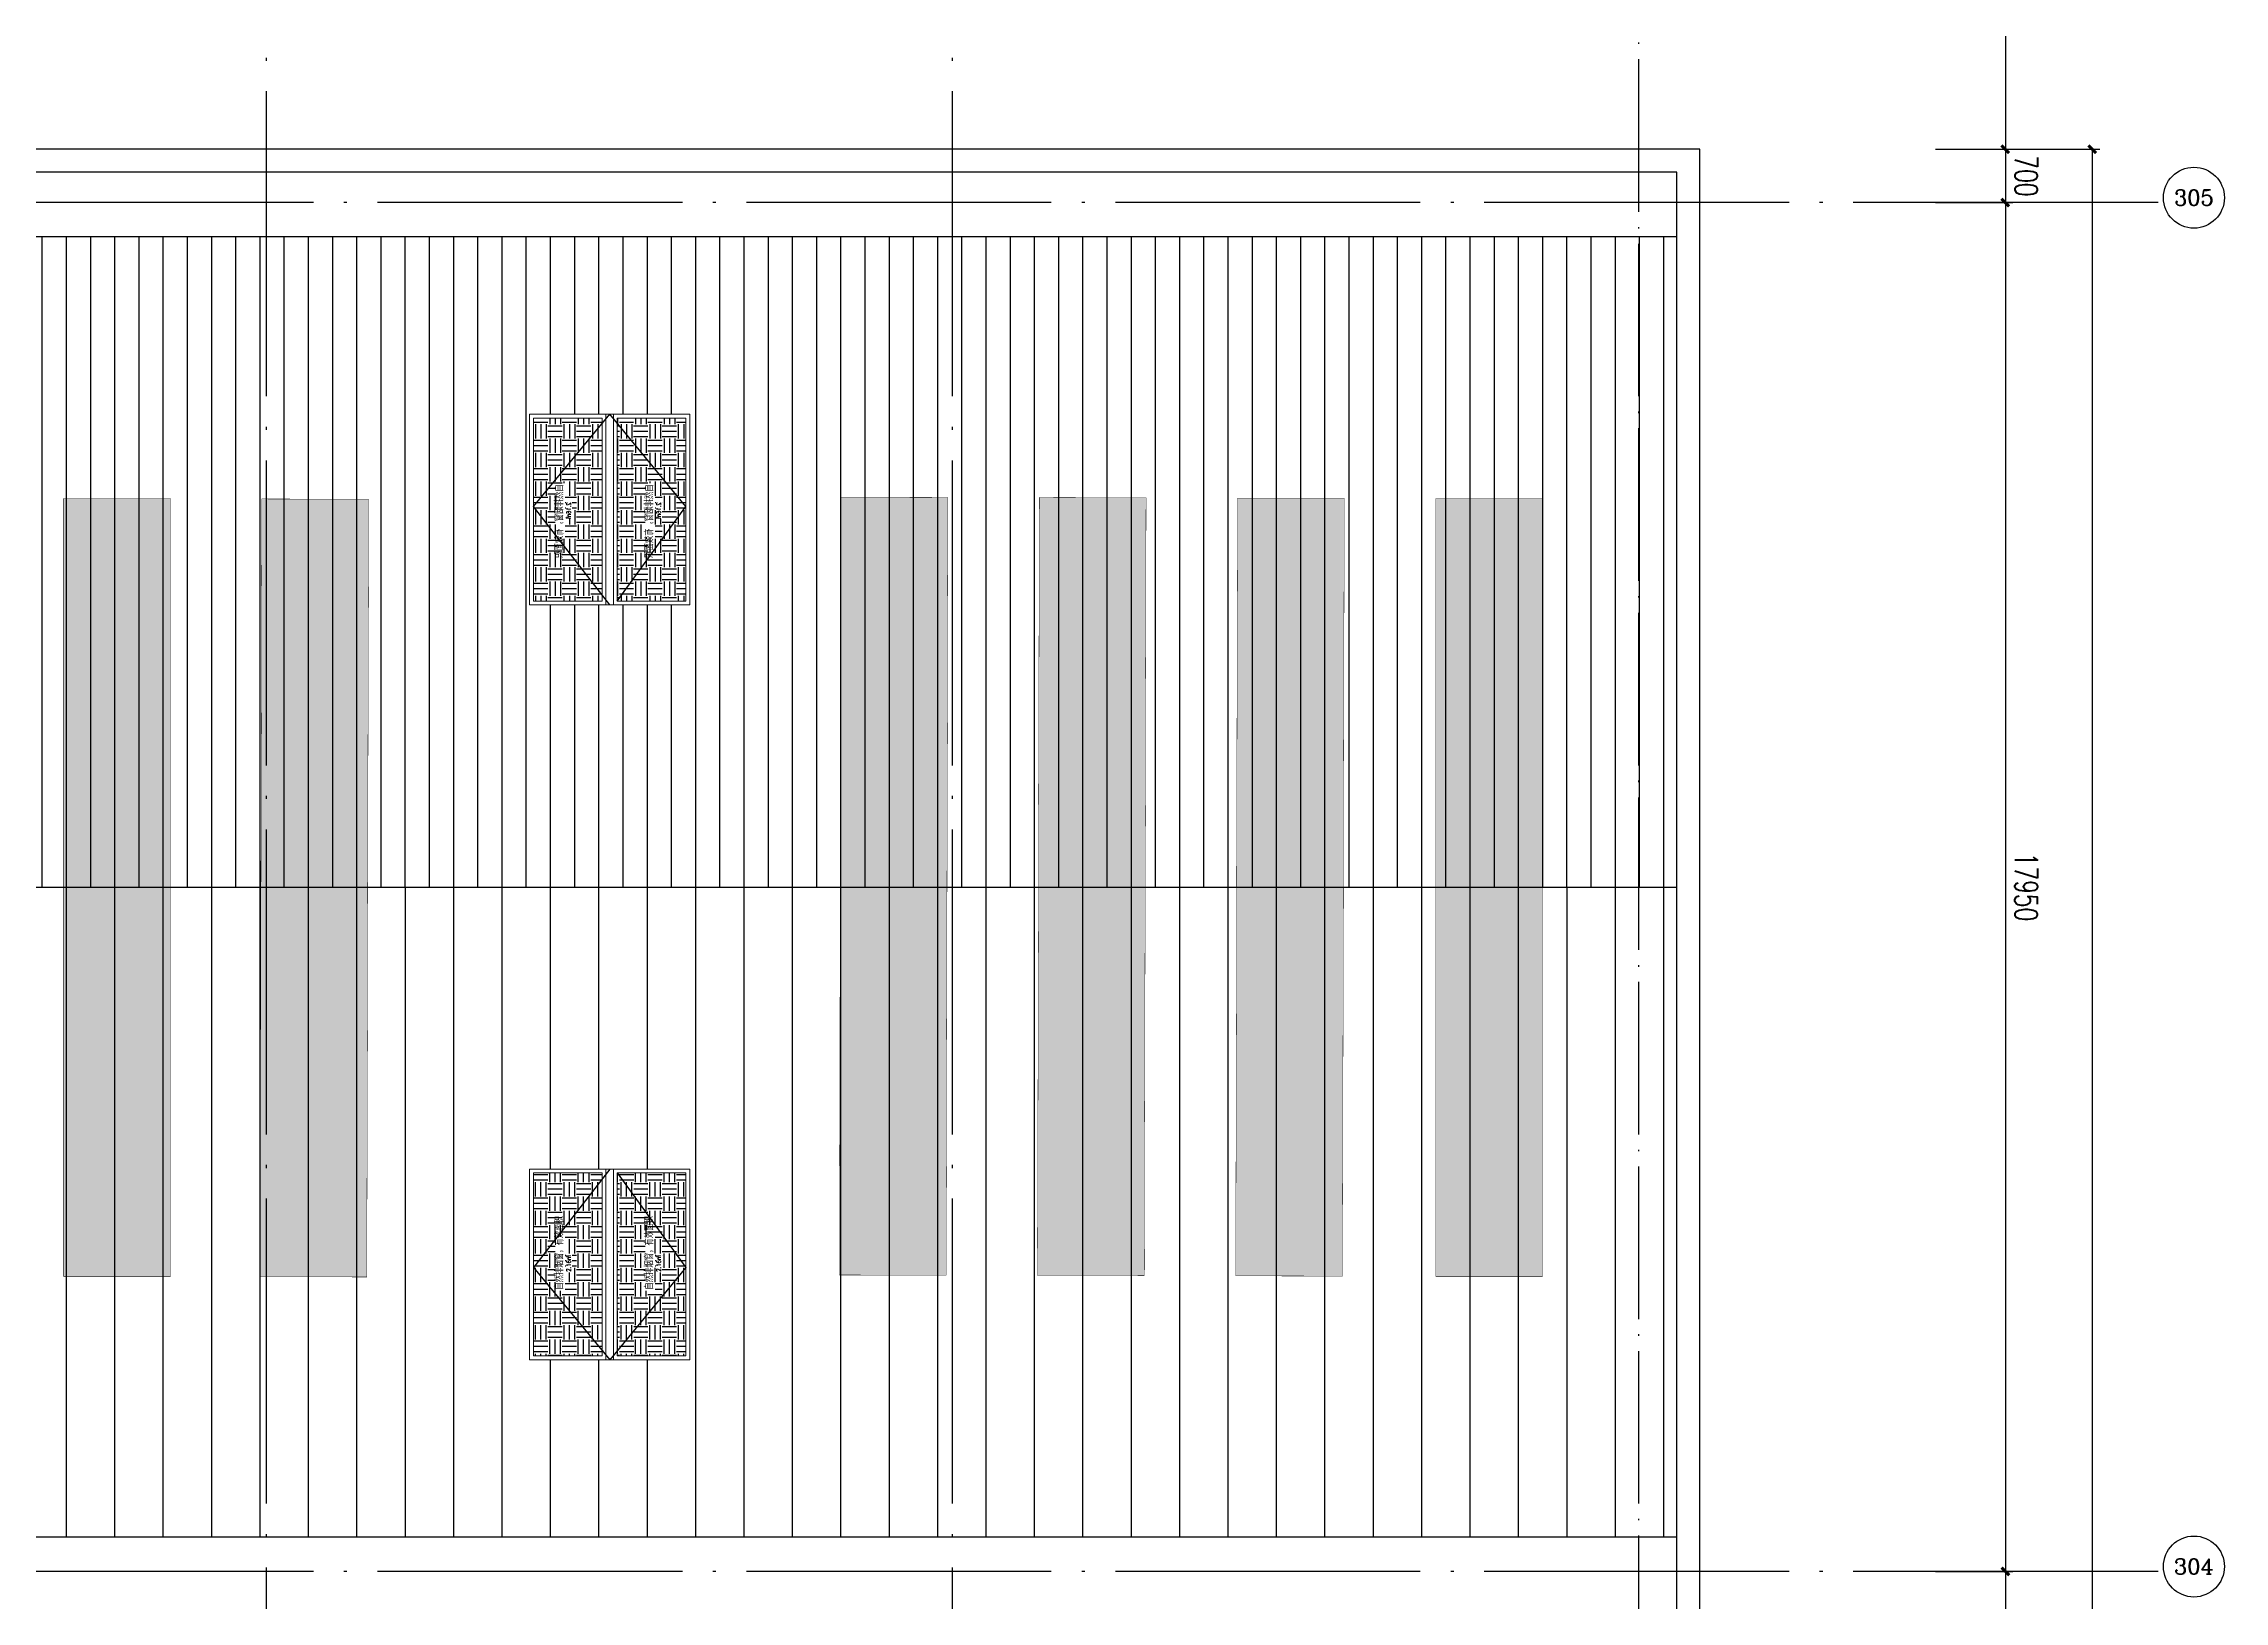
# Model space of a CAD drawing. Extents: x -555607 to 460190, y 498714 to 1664455.
# Drawn here: x 350220 to 378830, y 602377 to 622805 of the extents above; entities that cross this region are included whole.
import ezdxf
from ezdxf.enums import TextEntityAlignment as Align

# ---------------------------------------------------------------- set-up
doc = ezdxf.new("R2010")
doc.units = 0
doc.header["$LTSCALE"] = 1000
doc.header["$MEASUREMENT"] = 0
doc.linetypes.add('DOTE', pattern=[2.42, 2, -0.2, 0.02, -0.2])
doc.linetypes.add('HIDDEN', pattern=[9.525, 6.35, -3.175])
doc.layers.get('Defpoints').update_dxf_attribs({"color": 210})
for name, color, linetype in [('99平面图例外参$0$A-HATCH-2', 251, 'Continuous'), ('A-AXIS-D', 1, 'Continuous'), ('A-AXIS-DOTE', 14, 'DOTE'), ('A-HATCH-2', 251, 'Continuous'), ('A-LIN-V', 9, 'Continuous'), ('A-SFCE', 30, 'Continuous'), ('A-WINDOW', 8, 'Continuous'), ('E-电气标注', 84, 'Continuous'), ('SPACE', 7, 'Continuous'), ('SPACE_HATCH', 8, 'Continuous'), ('参考线', 8, 'Continuous'), ('外框', 1, 'HIDDEN')]:
    doc.layers.add(name, color=color, linetype=linetype)
doc.layers.add('成型线', color=3, linetype='Continuous', lineweight=18)
doc.styles.add('_TCH_AXIS', font='COMPLEX', dxfattribs={"bigfont": 'GBCBIG'})
doc.styles.add('_TCH_DIM_T3', font='SIMPLEX', dxfattribs={"width": 0.705882, "bigfont": 'GBCBIG'})
doc.styles.add('_TCH_SPACE', font='SIMPLEX', dxfattribs={"height": 5, "bigfont": 'GBCBIG'})
doc.styles.add('A-DIM_T3', font='SIMPLEX', dxfattribs={"width": 0.705882, "bigfont": 'GBCBIG'})
doc.dimstyles.new('_TCH_ARCH&&100', dxfattribs={"dimtxt": 297.5, "dimasz": 100, "dimexe": 100, "dimexo": 100, "dimgap": 126.25, "dimtad": 1, "dimdec": 0, "dimzin": 0, "dimdsep": 46, "dimtxsty": '_TCH_DIM_T3', "dimblk": 'ARCHTICK', "dimcen": 0.09, "dimclrt": 7, "dimazin": 2, "dimtfac": 1, "dimtdec": 0, "dimtix": 1, "dimtmove": 2, "dimatfit": 3, "dimfxl": 100, "dimtolj": 1, "dimtzin": 0, "dimarcsym": 0})
doc.dimstyles.new('A-DIM&&100', dxfattribs={"dimtxt": 297.5, "dimasz": 100, "dimexe": 100, "dimexo": 100, "dimgap": 126.25, "dimtad": 1, "dimdec": 0, "dimzin": 0, "dimdsep": 46, "dimtxsty": 'A-DIM_T3', "dimblk": 'ARCHTICK', "dimcen": 0.09, "dimclrt": 7, "dimazin": 2, "dimtfac": 1, "dimtdec": 0, "dimtix": 1, "dimtmove": 2, "dimatfit": 3, "dimfxl": 1, "dimtolj": 1, "dimtzin": 0, "dimarcsym": 0})
pattern_1 = [(0, (0, 0), (187.5, 187.5), [187.5, -187.5]), (0, (0, 70.31), (187.5, 187.5), [187.5, -187.5]), (0, (0, 140.62), (187.5, 187.5), [187.5, -187.5]), (90, (23.44, 164.06), (-187.5, 187.5), [187.5, -187.5]), (90, (93.75, 164.06), (-187.5, 187.5), [187.5, -187.5]), (90, (164.06, 164.06), (-187.5, 187.5), [187.5, -187.5])]

# ---------------------------------------------------------------- blocks, each defined once
blk = doc.blocks.new('_ArchTick')
at = {"color": 0, "linetype": 'ByBlock', "const_width": 0.4}
blk.add_lwpolyline([(-0.5, -0.5), (0.5, 0.5)], dxfattribs=at)
blk = doc.blocks.new('*D349')
at = {"layer": 'A-AXIS-D', "color": 0, "lineweight": -2, "transparency": 16777216}
for p, q in [((375040, 639420), (376056, 639420)), ((375956, 639420), (375956, 621420)), ((375040, 621420), (376056, 621420))]:
    blk.add_line(p, q, dxfattribs=at)
at = {"layer": 'Defpoints', "color": 0, "transparency": 16777216}
for p in [(374940, 639420), (374940, 621420), (375956, 621420)]:
    blk.add_point(p, dxfattribs=at)
at = {"layer": 'A-AXIS-D', "color": 0, "lineweight": -2, "transparency": 16777216, "xscale": 100, "yscale": 100, "zscale": 100}
for p, rotation in [((375956, 639420), 90), ((375956, 621420), 270)]:
    blk.add_blockref('_ArchTick', p, dxfattribs=dict(at, rotation=rotation))
at = {"layer": 'A-AXIS-D', "color": 7, "transparency": 16777216, "insert": (376231, 630420), "char_height": 297.5, "attachment_point": 5, "rotation": 270, "style": 'A-DIM_T3'}
blk.add_mtext('\\A1;18000', dxfattribs=at)
blk = doc.blocks.new('*D350')
at = {"layer": 'A-AXIS-D', "color": 0, "lineweight": -2, "transparency": 16777216}
for p, q in [((375040, 621420), (376056, 621420)), ((375956, 621420), (375956, 620720)), ((375040, 620720), (376056, 620720))]:
    blk.add_line(p, q, dxfattribs=at)
at = {"layer": 'Defpoints', "color": 0, "transparency": 16777216}
for p in [(374940, 621420), (374940, 620720), (375956, 620720)]:
    blk.add_point(p, dxfattribs=at)
at = {"layer": 'A-AXIS-D', "color": 0, "lineweight": -2, "transparency": 16777216, "xscale": 100, "yscale": 100, "zscale": 100}
for p, rotation in [((375956, 621420), 90), ((375956, 620720), 270)]:
    blk.add_blockref('_ArchTick', p, dxfattribs=dict(at, rotation=rotation))
at = {"layer": 'A-AXIS-D', "color": 7, "transparency": 16777216, "insert": (376231, 621070), "char_height": 297.5, "attachment_point": 5, "rotation": 270, "style": 'A-DIM_T3'}
blk.add_mtext('\\A1;700', dxfattribs=at)
blk = doc.blocks.new('*D351')
at = {"layer": 'A-AXIS-D', "color": 0, "lineweight": -2, "transparency": 16777216}
for p, q in [((375040, 620720), (376056, 620720)), ((375956, 620720), (375956, 602770)), ((375040, 602770), (376056, 602770))]:
    blk.add_line(p, q, dxfattribs=at)
at = {"layer": 'Defpoints', "color": 0, "transparency": 16777216}
for p in [(374940, 620720), (374940, 602770), (375956, 602770)]:
    blk.add_point(p, dxfattribs=at)
at = {"layer": 'A-AXIS-D', "color": 0, "lineweight": -2, "transparency": 16777216, "xscale": 100, "yscale": 100, "zscale": 100}
for p, rotation in [((375956, 620720), 90), ((375956, 602770), 270)]:
    blk.add_blockref('_ArchTick', p, dxfattribs=dict(at, rotation=rotation))
at = {"layer": 'A-AXIS-D', "color": 7, "transparency": 16777216, "insert": (376231, 611745), "char_height": 297.5, "attachment_point": 5, "rotation": 270, "style": 'A-DIM_T3'}
blk.add_mtext('\\A1;17950', dxfattribs=at)
blk = doc.blocks.new('*D352')
at = {"layer": 'A-AXIS-D', "color": 0, "lineweight": -2, "transparency": 16777216}
for p, q in [((375040, 602770), (376056, 602770)), ((375956, 602770), (375956, 584820)), ((375040, 584820), (376056, 584820))]:
    blk.add_line(p, q, dxfattribs=at)
at = {"layer": 'Defpoints', "color": 0, "transparency": 16777216}
for p in [(374940, 602770), (374940, 584820), (375956, 584820)]:
    blk.add_point(p, dxfattribs=at)
at = {"layer": 'A-AXIS-D', "color": 0, "lineweight": -2, "transparency": 16777216, "xscale": 100, "yscale": 100, "zscale": 100}
for p, rotation in [((375956, 602770), 90), ((375956, 584820), 270)]:
    blk.add_blockref('_ArchTick', p, dxfattribs=dict(at, rotation=rotation))
at = {"layer": 'A-AXIS-D', "color": 7, "transparency": 16777216, "insert": (376231, 593795), "char_height": 297.5, "attachment_point": 5, "rotation": 270, "style": 'A-DIM_T3'}
blk.add_mtext('\\A1;17950', dxfattribs=at)
blk = doc.blocks.new('*D433')
at = {"layer": 'A-AXIS-D', "color": 0, "lineweight": -2, "transparency": 16777216}
for p, q in [((375300, 621420), (377195, 621420)), ((377095, 621420), (377095, 548220)), ((375300, 548220), (377195, 548220))]:
    blk.add_line(p, q, dxfattribs=at)
at = {"layer": 'Defpoints', "color": 0, "transparency": 16777216}
for p in [(375200, 621420), (375200, 548220), (377095, 548220)]:
    blk.add_point(p, dxfattribs=at)
at = {"layer": 'A-AXIS-D', "color": 0, "lineweight": -2, "transparency": 16777216, "xscale": 100, "yscale": 100, "zscale": 100}
for p, rotation in [((377095, 621420), 90), ((377095, 548220), 270)]:
    blk.add_blockref('_ArchTick', p, dxfattribs=dict(at, rotation=rotation))
at = {"layer": 'A-AXIS-D', "color": 7, "transparency": 16777216, "insert": (377370, 584820), "char_height": 297.5, "attachment_point": 5, "rotation": 270, "style": '_TCH_DIM_T3'}
blk.add_mtext('\\A1;73200', dxfattribs=at)
blk = doc.blocks.new('44')
blk.add_wipeout([(277446, 745270), (279946, 745270), (279946, 747370), (277446, 747370)]).dxf.layer = '参考线'
at = {"layer": 'SPACE_HATCH'}
h = blk.add_hatch(dxfattribs=at)
h.set_pattern_fill('土壤', color=250, scale=50, style=0)
h.set_pattern_definition(pattern_1)
h.paths.add_polyline_path([(277496, 746420), (279896, 746420), (279896, 747320), (277496, 747320)])
h.paths.add_polyline_path([(278352, 746904), (279057, 746904), (279057, 747034), (278352, 747034)])
h.paths.add_polyline_path([(278591, 746811), (278817, 746811), (278817, 746895), (278591, 746895)])
h = blk.add_hatch(dxfattribs=at)
h.set_pattern_fill('土壤', color=250, scale=50, style=0)
h.set_pattern_definition(pattern_1)
h.paths.add_polyline_path([(277496, 746220), (279896, 746220), (279896, 745320), (277496, 745320)])
h.paths.add_polyline_path([(278352, 745724), (279057, 745724), (279057, 745854), (278352, 745854)])
h.paths.add_polyline_path([(278591, 745631), (278817, 745631), (278817, 745715), (278591, 745715)])
at = {"layer": '外框', "color": 250}
for points in [[(279946, 746320), (278658, 747320), (277446, 746320)], [(279896, 746220), (278658, 745320), (277446, 746320)]]:
    blk.add_lwpolyline(points, dxfattribs=at)
at = {"layer": '成型线', "color": 8}
for p, q in [((279946, 745270), (279946, 747370)), ((277446, 746370), (279946, 746370)), ((277446, 746270), (279946, 746270)), ((277496, 746420), (279896, 746420)), ((277496, 746220), (279896, 746220))]:
    blk.add_line(p, q, dxfattribs=at)
for points in [[(279946, 745270), (277446, 745270), (277446, 747370), (279946, 747370)], [(277496, 746420), (277496, 747320), (279896, 747320), (279896, 746420)], [(279896, 746220), (279896, 745320), (277496, 745320), (277496, 746220)]]:
    blk.add_lwpolyline(points, dxfattribs=at)
at = {"layer": 'SPACE', "color": 250, "style": '_TCH_SPACE'}
for p in [(278365, 746930), (278365, 745750)]:
    blk.add_text('自然排烟窗，有效面积', height=96.5, dxfattribs=at).set_placement(p)
at = {"layer": 'SPACE', "color": 250, "style": '_TCH_SPACE', "width": 0.705882}
for s, height, p in [('2.16m', 59.5, (278600, 746828)), ('2', 29.8, (278792, 746863)), ('2.16m', 59.5, (278600, 745648)), ('2', 29.8, (278792, 745683))]:
    blk.add_text(s, height=height, dxfattribs=at).set_placement(p)
blk = doc.blocks.new('frtt')
at = {"layer": 'A-LIN-V', "xscale": -1, "rotation": 90}
blk.add_blockref('44', (1112916, 997966), dxfattribs=at)
at = {"layer": 'A-LIN-V', "rotation": 90}
blk.add_blockref('44', (1112916, 430674), dxfattribs=at)
blk = doc.blocks.new('242343243')
at = {"layer": 'A-WINDOW'}
blk.add_blockref('frtt', (-8950, -102575), dxfattribs=at)
blk = doc.blocks.new('w42343eeee')
at = {"color": 250}
blk.add_wipeout([(367285, 568212), (365883, 568215), (365906, 578415), (367306, 578412)], dxfattribs=at).dxf.layer = '参考线'
at = {"layer": '99平面图例外参$0$A-HATCH-2'}
h = blk.add_hatch(dxfattribs=at)
h.set_pattern_fill('ANSI33', color=250, scale=75)
h.set_pattern_definition([(45, (1135667.22, 924695.12), (-168.3798, 168.3798), []), (45, (1135835.6, 924695.12), (-168.3798, 168.3798), [119.0625, -59.53125])])
h.paths.add_polyline_path([(366843, 550430), (365843, 550432)])
h.paths.add_polyline_path([(365906, 578415), (367306, 578412), (367283, 568212), (365883, 568215)])
at = {"layer": 'E-电气标注', "color": 250, "const_width": 5}
blk.add_lwpolyline([(365906, 578415), (365883, 568215), (367283, 568212), (367306, 578412)], close=True, dxfattribs=at)
blk = doc.blocks.new('w242343')
at = {"layer": 'A-SFCE', "color": 250}
for p, rotation in [((40598453811.129471, 3385063390.408198), 0.2599364601502721), ((40598455096.253326, 3385064215.952473), 0.1299680659603089), ((40598462696.194458, 3385064256.809103), 0.1299680659603089), ((40598465296.197548, 3385064256.809089), 0.1299680659603089), ((40598467896.200737, 3385064256.809077), 0.1299680659603089), ((40598471811.083199, 3385063431.238837), 0.2599364601502722)]:
    blk.add_blockref('w42343eeee', p, dxfattribs=dict(at, rotation=rotation))

msp = doc.modelspace()

# ---------------------------------------------------------------- linework, layer by layer
at = {"layer": 'A-AXIS-D'}
for centre in [(378429.6, 620784.3), (378429.6, 602834.3)]:
    msp.add_circle(centre, 400, dxfattribs=at)
at = {"layer": 'A-AXIS-DOTE', "color": 250}
msp.add_line((371145.8, 540740), (371145.8, 841482.3), dxfattribs=at)

# ---------------------------------------------------------------- block references
at = {"layer": 'A-WINDOW', "rotation": 359.8700319340397}
msp.add_blockref('w242343', (-40606042043.5, -3292924822.4), dxfattribs=at)

# ---------------------------------------------------------------- texts
at = {"layer": 'A-AXIS-D', "color": 7, "style": '_TCH_AXIS'}
for s, height, p, p2 in [('305', 206.28, (378169.3, 620681.1), (378689.9, 620681.1)), ('304', 199.75, (378168, 602734.4), (378691.1, 602734.4))]:
    msp.add_text(s, height=height, dxfattribs=at).set_placement(p, p2, align=Align.FIT)

# ---------------------------------------------------------------- dimensions: what is measured, and where the dimension line sits
at = {"layer": 'A-AXIS-D'}
for base, p1, p2, text, dimstyle, picture, middle in [((375955.8, 621420), (374940, 639420), (374940, 621420), '18000', 'A-DIM&&100', '*D349', (376230.8, 630420)), ((375955.8, 620720), (374940, 621420), (374940, 620720), '700', 'A-DIM&&100', '*D350', (376230.8, 621070)), ((377095.5, 548219.9), (375200, 621420), (375200, 548219.9), '73200', '_TCH_ARCH&&100', '*D433', (377370.5, 584820)), ((375955.8, 602770), (374940, 620720), (374940, 602770), '17950', 'A-DIM&&100', '*D351', (376230.8, 611745)), ((375955.8, 584820), (374940, 602770), (374940, 584820), '17950', 'A-DIM&&100', '*D352', (376230.8, 593795))]:
    dim = msp.add_linear_dim(base=base, p1=p1, p2=p2, angle=270, text=text, dimstyle=dimstyle, dxfattribs=at)
    dim.commit()
    dim.dimension.update_dxf_attribs({"geometry": picture, "text_midpoint": middle, "dimtype": 129, "text_rotation": 270})

# ---------------------------------------------------------------- next in the draw order: hatches: boundary and pattern name
at = {"layer": 'A-HATCH-2'}
h = msp.add_hatch(dxfattribs=at)
h.set_pattern_fill('ANSI31', color=250, scale=200, angle=45)
h.set_pattern_definition([(90, (0, 0), (-317.5, 0), [])])
h.paths.add_polyline_path([(233880, 611745), (366415.7, 611745), (371645.8, 611745), (371645.8, 620270), (203721, 620270), (201080.9, 612133.2), (200954.9, 611745)])
h = msp.add_hatch(dxfattribs=at)
h.set_pattern_fill('ANSI31', color=250, scale=400, angle=45)
h.set_pattern_definition([(90, (0, 0), (-635, 0), [])])
h.paths.add_polyline_path([(233880, 611745), (366415.7, 611745), (371645.8, 611745), (371645.8, 603220), (198188.9, 603220), (200954.9, 611745), (221250, 611745)])

# ---------------------------------------------------------------- next in the draw order: linework, layer by layer
at = {"layer": 'A-AXIS-DOTE', "color": 250, "ltscale": 2}
for p, q in [((353145.8, 540740), (353145.8, 637259.3)), ((362145.8, 540740), (362145.8, 637259.3)), ((377960, 620720), (181990, 620720)), ((377960, 602770), (181990, 602770))]:
    msp.add_line(p, q, dxfattribs=at)
at = {"layer": 'A-LIN-V', "color": 8}
for points in [[(371645.8, 620270), (203721, 620270)], [(371645.8, 603220), (198188.9, 603220)]]:
    msp.add_lwpolyline(points, dxfattribs=at)
at = {"layer": 'A-SFCE', "color": 8}
for points in [[(371945.8, 548220), (371945.8, 621419.9), (203778.7, 621420), (186245.8, 567383.3), (186245.8, 566370), (186845.8, 566370)], [(186545.8, 564570), (186545.8, 548519.9), (371645.8, 548519.9), (371645.8, 621119.9), (203996.8, 621120), (186545.8, 567335.8), (186545.8, 566670), (186845.8, 566670)], [(200954.9, 611745), (371645.8, 611745)]]:
    msp.add_lwpolyline(points, dxfattribs=at)

# ---------------------------------------------------------------- next in the draw order: block references
at = {"layer": 'A-WINDOW'}
msp.add_blockref('242343243', (0, 0), dxfattribs=at)

doc.saveas('drawing.dxf')
